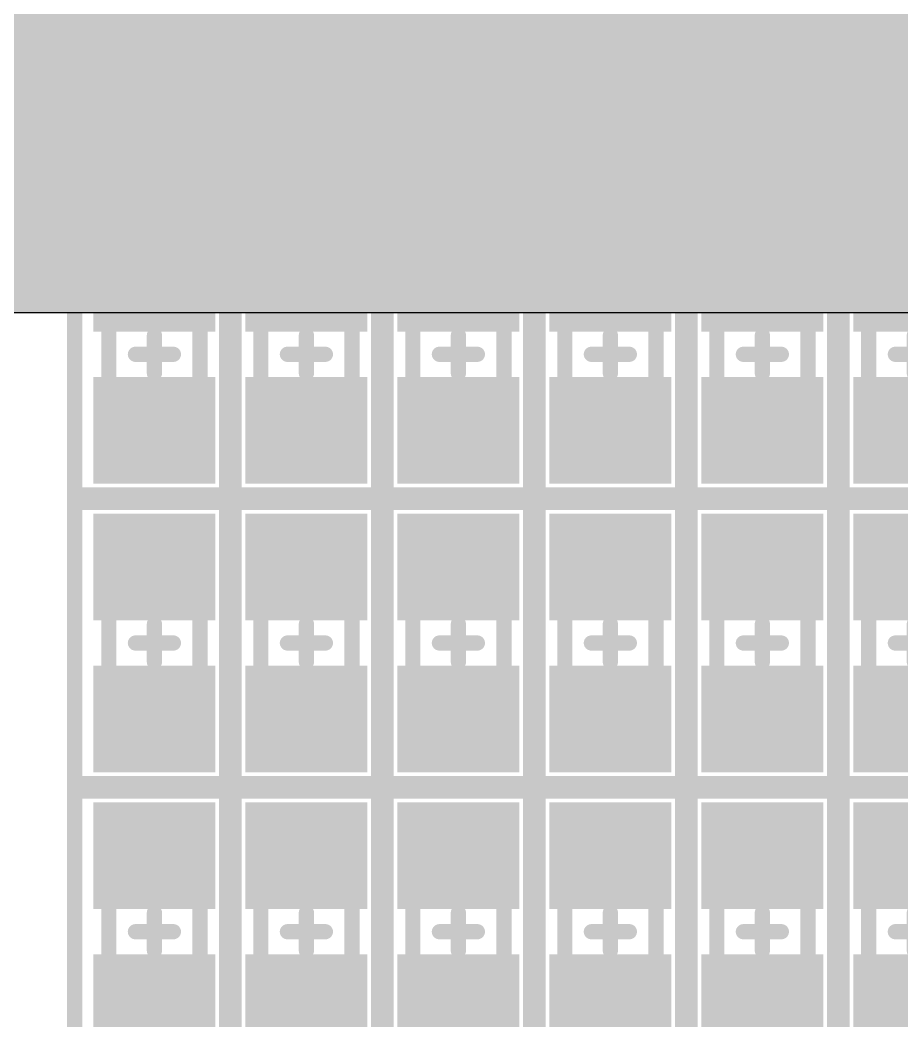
# Model space of a CAD drawing. Header units: millimetres. Extents: x 169 to 355, y 129 to 253.
# Drawn here: x 226.77 to 232.57, y 158.71 to 165.3 of the extents above; entities that cross this region are included whole.
import ezdxf

# ---------------------------------------------------------------- set-up
doc = ezdxf.new("R2010")
doc.units = ezdxf.units.MM
for name, color, linetype in [('BottomLayer', 5, 'Continuous'), ('BottomOverlay', 54, 'Continuous'), ('BottomPaste', 16, 'Continuous'), ('BottomSolder', 6, 'Continuous'), ('InternalPlane1', 76, 'Continuous'), ('Mechanical1', 6, 'Continuous'), ('Mechanical15', 56, 'Continuous')]:
    doc.layers.add(name, color=color, linetype=linetype)

# ---------------------------------------------------------------- blocks, each defined once
blk = doc.blocks.new('R0402_NOSILK_B_55')
at = {"layer": 'BottomLayer'}
for points in [[(-0.25, -0.3), (-0.25, 0.3), (-0.75, -0.3), (-0.75, 0.3)], [(0.75, -0.3), (0.75, 0.3), (0.25, -0.3), (0.25, 0.3)]]:
    blk.add_solid(points, dxfattribs=at)
at = {"layer": 'BottomPaste'}
for points in [[(-0.25, -0.3), (-0.25, 0.3), (-0.75, -0.3), (-0.75, 0.3)], [(0.75, -0.3), (0.75, 0.3), (0.25, -0.3), (0.25, 0.3)]]:
    blk.add_solid(points, dxfattribs=at)
at = {"layer": 'BottomSolder'}
for points in [[(-0.1484, -0.4016), (-0.1484, 0.4016), (-0.8516, -0.4016), (-0.8516, 0.4016)], [(0.8516, -0.4016), (0.8516, 0.4016), (0.1484, -0.4016), (0.1484, 0.4016)]]:
    blk.add_solid(points, dxfattribs=at)
at = {"layer": 'Mechanical1', "const_width": 0.1}
for points in [[(-0.52, 0.2999), (-0.52, -0.3001)], [(-0.52, 0.2999), (0.5201, 0.2999)], [(0.5201, 0.2999), (0.5201, -0.3001)], [(-0.52, -0.3001), (0.5201, -0.3001)]]:
    blk.add_lwpolyline(points, dxfattribs=at)
at = {"layer": 'Mechanical1', "const_width": 0.05}
for points in [[(-0.545, 0.2999, 1), (-0.495, 0.2999, 1)], [(-0.545, 0.2999, 1), (-0.495, 0.2999, 1)], [(0.4951, 0.2999, 1), (0.5451, 0.2999, 1)], [(0.4951, 0.2999, 1), (0.5451, 0.2999, 1)], [(-0.545, -0.3001, 1), (-0.495, -0.3001, 1)], [(-0.545, -0.3001, 1), (-0.495, -0.3001, 1)], [(0.4951, -0.3001, 1), (0.5451, -0.3001, 1)], [(0.4951, -0.3001, 1), (0.5451, -0.3001, 1)]]:
    blk.add_lwpolyline(points, format="xyb", close=True, dxfattribs=at)
at = {"layer": 'Mechanical15', "const_width": 0.1}
for points in [[(-0.975, 0.525), (-0.975, -0.525)], [(-0.975, 0.525), (0.975, 0.525)], [(0.975, 0.525), (0.975, -0.525)], [(0, 0.125), (0, -0.125)], [(-0.125, 0), (0.125, 0)], [(-0.975, -0.525), (0.975, -0.525)]]:
    blk.add_lwpolyline(points, dxfattribs=at)
at = {"layer": 'Mechanical15', "const_width": 0.05}
for points in [[(-1, 0.525, 1), (-0.95, 0.525, 1)], [(-1, 0.525, 1), (-0.95, 0.525, 1)], [(0.95, 0.525, 1), (1, 0.525, 1)], [(0.95, 0.525, 1), (1, 0.525, 1)], [(-0.025, 0.125, 1), (0.025, 0.125, 1)], [(-0.15, 0, 1), (-0.1, 0, 1)], [(0.1, 0, 1), (0.15, 0, 1)], [(-0.025, -0.125, 1), (0.025, -0.125, 1)], [(-1, -0.525, 1), (-0.95, -0.525, 1)], [(-1, -0.525, 1), (-0.95, -0.525, 1)], [(0.95, -0.525, 1), (1, -0.525, 1)], [(0.95, -0.525, 1), (1, -0.525, 1)]]:
    blk.add_lwpolyline(points, format="xyb", close=True, dxfattribs=at)
blk = doc.blocks.new('R0402_NOSILK_B_56')
at = {"layer": 'BottomLayer'}
for points in [[(-0.25, -0.3), (-0.25, 0.3), (-0.75, -0.3), (-0.75, 0.3)], [(0.75, -0.3), (0.75, 0.3), (0.25, -0.3), (0.25, 0.3)]]:
    blk.add_solid(points, dxfattribs=at)
at = {"layer": 'BottomPaste'}
for points in [[(-0.25, -0.3), (-0.25, 0.3), (-0.75, -0.3), (-0.75, 0.3)], [(0.75, -0.3), (0.75, 0.3), (0.25, -0.3), (0.25, 0.3)]]:
    blk.add_solid(points, dxfattribs=at)
at = {"layer": 'BottomSolder'}
for points in [[(-0.1484, -0.4016), (-0.1484, 0.4016), (-0.8516, -0.4016), (-0.8516, 0.4016)], [(0.8516, -0.4016), (0.8516, 0.4016), (0.1484, -0.4016), (0.1484, 0.4016)]]:
    blk.add_solid(points, dxfattribs=at)
at = {"layer": 'Mechanical1', "const_width": 0.1}
for points in [[(-0.52, 0.2999), (-0.52, -0.3001)], [(-0.52, 0.2999), (0.5201, 0.2999)], [(0.5201, 0.2999), (0.5201, -0.3001)], [(-0.52, -0.3001), (0.5201, -0.3001)]]:
    blk.add_lwpolyline(points, dxfattribs=at)
at = {"layer": 'Mechanical1', "const_width": 0.05}
for points in [[(-0.545, 0.2999, 1), (-0.495, 0.2999, 1)], [(-0.545, 0.2999, 1), (-0.495, 0.2999, 1)], [(0.4951, 0.2999, 1), (0.5451, 0.2999, 1)], [(0.4951, 0.2999, 1), (0.5451, 0.2999, 1)], [(-0.545, -0.3001, 1), (-0.495, -0.3001, 1)], [(-0.545, -0.3001, 1), (-0.495, -0.3001, 1)], [(0.4951, -0.3001, 1), (0.5451, -0.3001, 1)], [(0.4951, -0.3001, 1), (0.5451, -0.3001, 1)]]:
    blk.add_lwpolyline(points, format="xyb", close=True, dxfattribs=at)
at = {"layer": 'Mechanical15', "const_width": 0.1}
for points in [[(-0.975, 0.525), (-0.975, -0.525)], [(-0.975, 0.525), (0.975, 0.525)], [(0.975, 0.525), (0.975, -0.525)], [(0, 0.125), (0, -0.125)], [(-0.125, 0), (0.125, 0)], [(-0.975, -0.525), (0.975, -0.525)]]:
    blk.add_lwpolyline(points, dxfattribs=at)
at = {"layer": 'Mechanical15', "const_width": 0.05}
for points in [[(-1, 0.525, 1), (-0.95, 0.525, 1)], [(-1, 0.525, 1), (-0.95, 0.525, 1)], [(0.95, 0.525, 1), (1, 0.525, 1)], [(0.95, 0.525, 1), (1, 0.525, 1)], [(-0.025, 0.125, 1), (0.025, 0.125, 1)], [(-0.15, 0, 1), (-0.1, 0, 1)], [(0.1, 0, 1), (0.15, 0, 1)], [(-0.025, -0.125, 1), (0.025, -0.125, 1)], [(-1, -0.525, 1), (-0.95, -0.525, 1)], [(-1, -0.525, 1), (-0.95, -0.525, 1)], [(0.95, -0.525, 1), (1, -0.525, 1)], [(0.95, -0.525, 1), (1, -0.525, 1)]]:
    blk.add_lwpolyline(points, format="xyb", close=True, dxfattribs=at)
blk = doc.blocks.new('R0402_NOSILK_B_66')
at = {"layer": 'BottomLayer'}
for points in [[(-0.25, -0.3), (-0.25, 0.3), (-0.75, -0.3), (-0.75, 0.3)], [(0.75, -0.3), (0.75, 0.3), (0.25, -0.3), (0.25, 0.3)]]:
    blk.add_solid(points, dxfattribs=at)
at = {"layer": 'BottomPaste'}
for points in [[(-0.25, -0.3), (-0.25, 0.3), (-0.75, -0.3), (-0.75, 0.3)], [(0.75, -0.3), (0.75, 0.3), (0.25, -0.3), (0.25, 0.3)]]:
    blk.add_solid(points, dxfattribs=at)
at = {"layer": 'BottomSolder'}
for points in [[(-0.1484, -0.4016), (-0.1484, 0.4016), (-0.8516, -0.4016), (-0.8516, 0.4016)], [(0.8516, -0.4016), (0.8516, 0.4016), (0.1484, -0.4016), (0.1484, 0.4016)]]:
    blk.add_solid(points, dxfattribs=at)
at = {"layer": 'Mechanical1', "const_width": 0.1}
for points in [[(-0.52, 0.2999), (-0.52, -0.3001)], [(-0.52, 0.2999), (0.5201, 0.2999)], [(0.5201, 0.2999), (0.5201, -0.3001)], [(-0.52, -0.3001), (0.5201, -0.3001)]]:
    blk.add_lwpolyline(points, dxfattribs=at)
at = {"layer": 'Mechanical1', "const_width": 0.05}
for points in [[(-0.545, 0.2999, 1), (-0.495, 0.2999, 1)], [(-0.545, 0.2999, 1), (-0.495, 0.2999, 1)], [(0.4951, 0.2999, 1), (0.5451, 0.2999, 1)], [(0.4951, 0.2999, 1), (0.5451, 0.2999, 1)], [(-0.545, -0.3001, 1), (-0.495, -0.3001, 1)], [(-0.545, -0.3001, 1), (-0.495, -0.3001, 1)], [(0.4951, -0.3001, 1), (0.5451, -0.3001, 1)], [(0.4951, -0.3001, 1), (0.5451, -0.3001, 1)]]:
    blk.add_lwpolyline(points, format="xyb", close=True, dxfattribs=at)
at = {"layer": 'Mechanical15', "const_width": 0.1}
for points in [[(-0.975, 0.525), (-0.975, -0.525)], [(-0.975, 0.525), (0.975, 0.525)], [(0.975, 0.525), (0.975, -0.525)], [(0, 0.125), (0, -0.125)], [(-0.125, 0), (0.125, 0)], [(-0.975, -0.525), (0.975, -0.525)]]:
    blk.add_lwpolyline(points, dxfattribs=at)
at = {"layer": 'Mechanical15', "const_width": 0.05}
for points in [[(-1, 0.525, 1), (-0.95, 0.525, 1)], [(-1, 0.525, 1), (-0.95, 0.525, 1)], [(0.95, 0.525, 1), (1, 0.525, 1)], [(0.95, 0.525, 1), (1, 0.525, 1)], [(-0.025, 0.125, 1), (0.025, 0.125, 1)], [(-0.15, 0, 1), (-0.1, 0, 1)], [(0.1, 0, 1), (0.15, 0, 1)], [(-0.025, -0.125, 1), (0.025, -0.125, 1)], [(-1, -0.525, 1), (-0.95, -0.525, 1)], [(-1, -0.525, 1), (-0.95, -0.525, 1)], [(0.95, -0.525, 1), (1, -0.525, 1)], [(0.95, -0.525, 1), (1, -0.525, 1)]]:
    blk.add_lwpolyline(points, format="xyb", close=True, dxfattribs=at)
blk = doc.blocks.new('R0402_NOSILK_B_70')
at = {"layer": 'BottomLayer'}
for points in [[(-0.25, -0.3), (-0.25, 0.3), (-0.75, -0.3), (-0.75, 0.3)], [(0.75, -0.3), (0.75, 0.3), (0.25, -0.3), (0.25, 0.3)]]:
    blk.add_solid(points, dxfattribs=at)
at = {"layer": 'BottomPaste'}
for points in [[(-0.25, -0.3), (-0.25, 0.3), (-0.75, -0.3), (-0.75, 0.3)], [(0.75, -0.3), (0.75, 0.3), (0.25, -0.3), (0.25, 0.3)]]:
    blk.add_solid(points, dxfattribs=at)
at = {"layer": 'BottomSolder'}
for points in [[(-0.1484, -0.4016), (-0.1484, 0.4016), (-0.8516, -0.4016), (-0.8516, 0.4016)], [(0.8516, -0.4016), (0.8516, 0.4016), (0.1484, -0.4016), (0.1484, 0.4016)]]:
    blk.add_solid(points, dxfattribs=at)
at = {"layer": 'Mechanical1', "const_width": 0.1}
for points in [[(-0.52, 0.2999), (-0.52, -0.3001)], [(-0.52, 0.2999), (0.5201, 0.2999)], [(0.5201, 0.2999), (0.5201, -0.3001)], [(-0.52, -0.3001), (0.5201, -0.3001)]]:
    blk.add_lwpolyline(points, dxfattribs=at)
at = {"layer": 'Mechanical1', "const_width": 0.05}
for points in [[(-0.545, 0.2999, 1), (-0.495, 0.2999, 1)], [(-0.545, 0.2999, 1), (-0.495, 0.2999, 1)], [(0.4951, 0.2999, 1), (0.5451, 0.2999, 1)], [(0.4951, 0.2999, 1), (0.5451, 0.2999, 1)], [(-0.545, -0.3001, 1), (-0.495, -0.3001, 1)], [(-0.545, -0.3001, 1), (-0.495, -0.3001, 1)], [(0.4951, -0.3001, 1), (0.5451, -0.3001, 1)], [(0.4951, -0.3001, 1), (0.5451, -0.3001, 1)]]:
    blk.add_lwpolyline(points, format="xyb", close=True, dxfattribs=at)
at = {"layer": 'Mechanical15', "const_width": 0.1}
for points in [[(-0.975, 0.525), (-0.975, -0.525)], [(-0.975, 0.525), (0.975, 0.525)], [(0.975, 0.525), (0.975, -0.525)], [(0, 0.125), (0, -0.125)], [(-0.125, 0), (0.125, 0)], [(-0.975, -0.525), (0.975, -0.525)]]:
    blk.add_lwpolyline(points, dxfattribs=at)
at = {"layer": 'Mechanical15', "const_width": 0.05}
for points in [[(-1, 0.525, 1), (-0.95, 0.525, 1)], [(-1, 0.525, 1), (-0.95, 0.525, 1)], [(0.95, 0.525, 1), (1, 0.525, 1)], [(0.95, 0.525, 1), (1, 0.525, 1)], [(-0.025, 0.125, 1), (0.025, 0.125, 1)], [(-0.15, 0, 1), (-0.1, 0, 1)], [(0.1, 0, 1), (0.15, 0, 1)], [(-0.025, -0.125, 1), (0.025, -0.125, 1)], [(-1, -0.525, 1), (-0.95, -0.525, 1)], [(-1, -0.525, 1), (-0.95, -0.525, 1)], [(0.95, -0.525, 1), (1, -0.525, 1)], [(0.95, -0.525, 1), (1, -0.525, 1)]]:
    blk.add_lwpolyline(points, format="xyb", close=True, dxfattribs=at)
blk = doc.blocks.new('R0402_NOSILK_B_71')
at = {"layer": 'BottomLayer'}
for points in [[(-0.25, -0.3), (-0.25, 0.3), (-0.75, -0.3), (-0.75, 0.3)], [(0.75, -0.3), (0.75, 0.3), (0.25, -0.3), (0.25, 0.3)]]:
    blk.add_solid(points, dxfattribs=at)
at = {"layer": 'BottomPaste'}
for points in [[(-0.25, -0.3), (-0.25, 0.3), (-0.75, -0.3), (-0.75, 0.3)], [(0.75, -0.3), (0.75, 0.3), (0.25, -0.3), (0.25, 0.3)]]:
    blk.add_solid(points, dxfattribs=at)
at = {"layer": 'BottomSolder'}
for points in [[(-0.1484, -0.4016), (-0.1484, 0.4016), (-0.8516, -0.4016), (-0.8516, 0.4016)], [(0.8516, -0.4016), (0.8516, 0.4016), (0.1484, -0.4016), (0.1484, 0.4016)]]:
    blk.add_solid(points, dxfattribs=at)
at = {"layer": 'Mechanical1', "const_width": 0.1}
for points in [[(-0.52, 0.2999), (-0.52, -0.3001)], [(-0.52, 0.2999), (0.5201, 0.2999)], [(0.5201, 0.2999), (0.5201, -0.3001)], [(-0.52, -0.3001), (0.5201, -0.3001)]]:
    blk.add_lwpolyline(points, dxfattribs=at)
at = {"layer": 'Mechanical1', "const_width": 0.05}
for points in [[(-0.545, 0.2999, 1), (-0.495, 0.2999, 1)], [(-0.545, 0.2999, 1), (-0.495, 0.2999, 1)], [(0.4951, 0.2999, 1), (0.5451, 0.2999, 1)], [(0.4951, 0.2999, 1), (0.5451, 0.2999, 1)], [(-0.545, -0.3001, 1), (-0.495, -0.3001, 1)], [(-0.545, -0.3001, 1), (-0.495, -0.3001, 1)], [(0.4951, -0.3001, 1), (0.5451, -0.3001, 1)], [(0.4951, -0.3001, 1), (0.5451, -0.3001, 1)]]:
    blk.add_lwpolyline(points, format="xyb", close=True, dxfattribs=at)
at = {"layer": 'Mechanical15', "const_width": 0.1}
for points in [[(-0.975, 0.525), (-0.975, -0.525)], [(-0.975, 0.525), (0.975, 0.525)], [(0.975, 0.525), (0.975, -0.525)], [(0, 0.125), (0, -0.125)], [(-0.125, 0), (0.125, 0)], [(-0.975, -0.525), (0.975, -0.525)]]:
    blk.add_lwpolyline(points, dxfattribs=at)
at = {"layer": 'Mechanical15', "const_width": 0.05}
for points in [[(-1, 0.525, 1), (-0.95, 0.525, 1)], [(-1, 0.525, 1), (-0.95, 0.525, 1)], [(0.95, 0.525, 1), (1, 0.525, 1)], [(0.95, 0.525, 1), (1, 0.525, 1)], [(-0.025, 0.125, 1), (0.025, 0.125, 1)], [(-0.15, 0, 1), (-0.1, 0, 1)], [(0.1, 0, 1), (0.15, 0, 1)], [(-0.025, -0.125, 1), (0.025, -0.125, 1)], [(-1, -0.525, 1), (-0.95, -0.525, 1)], [(-1, -0.525, 1), (-0.95, -0.525, 1)], [(0.95, -0.525, 1), (1, -0.525, 1)], [(0.95, -0.525, 1), (1, -0.525, 1)]]:
    blk.add_lwpolyline(points, format="xyb", close=True, dxfattribs=at)
blk = doc.blocks.new('R0402_NOSILK_B_80')
at = {"layer": 'BottomLayer'}
for points in [[(-0.25, -0.3), (-0.25, 0.3), (-0.75, -0.3), (-0.75, 0.3)], [(0.75, -0.3), (0.75, 0.3), (0.25, -0.3), (0.25, 0.3)]]:
    blk.add_solid(points, dxfattribs=at)
at = {"layer": 'BottomPaste'}
for points in [[(-0.25, -0.3), (-0.25, 0.3), (-0.75, -0.3), (-0.75, 0.3)], [(0.75, -0.3), (0.75, 0.3), (0.25, -0.3), (0.25, 0.3)]]:
    blk.add_solid(points, dxfattribs=at)
at = {"layer": 'BottomSolder'}
for points in [[(-0.1484, -0.4016), (-0.1484, 0.4016), (-0.8516, -0.4016), (-0.8516, 0.4016)], [(0.8516, -0.4016), (0.8516, 0.4016), (0.1484, -0.4016), (0.1484, 0.4016)]]:
    blk.add_solid(points, dxfattribs=at)
at = {"layer": 'Mechanical1', "const_width": 0.1}
for points in [[(-0.52, 0.2999), (-0.52, -0.3001)], [(-0.52, 0.2999), (0.5201, 0.2999)], [(0.5201, 0.2999), (0.5201, -0.3001)], [(-0.52, -0.3001), (0.5201, -0.3001)]]:
    blk.add_lwpolyline(points, dxfattribs=at)
at = {"layer": 'Mechanical1', "const_width": 0.05}
for points in [[(-0.545, 0.2999, 1), (-0.495, 0.2999, 1)], [(-0.545, 0.2999, 1), (-0.495, 0.2999, 1)], [(0.4951, 0.2999, 1), (0.5451, 0.2999, 1)], [(0.4951, 0.2999, 1), (0.5451, 0.2999, 1)], [(-0.545, -0.3001, 1), (-0.495, -0.3001, 1)], [(-0.545, -0.3001, 1), (-0.495, -0.3001, 1)], [(0.4951, -0.3001, 1), (0.5451, -0.3001, 1)], [(0.4951, -0.3001, 1), (0.5451, -0.3001, 1)]]:
    blk.add_lwpolyline(points, format="xyb", close=True, dxfattribs=at)
at = {"layer": 'Mechanical15', "const_width": 0.1}
for points in [[(-0.975, 0.525), (-0.975, -0.525)], [(-0.975, 0.525), (0.975, 0.525)], [(0.975, 0.525), (0.975, -0.525)], [(0, 0.125), (0, -0.125)], [(-0.125, 0), (0.125, 0)], [(-0.975, -0.525), (0.975, -0.525)]]:
    blk.add_lwpolyline(points, dxfattribs=at)
at = {"layer": 'Mechanical15', "const_width": 0.05}
for points in [[(-1, 0.525, 1), (-0.95, 0.525, 1)], [(-1, 0.525, 1), (-0.95, 0.525, 1)], [(0.95, 0.525, 1), (1, 0.525, 1)], [(0.95, 0.525, 1), (1, 0.525, 1)], [(-0.025, 0.125, 1), (0.025, 0.125, 1)], [(-0.15, 0, 1), (-0.1, 0, 1)], [(0.1, 0, 1), (0.15, 0, 1)], [(-0.025, -0.125, 1), (0.025, -0.125, 1)], [(-1, -0.525, 1), (-0.95, -0.525, 1)], [(-1, -0.525, 1), (-0.95, -0.525, 1)], [(0.95, -0.525, 1), (1, -0.525, 1)], [(0.95, -0.525, 1), (1, -0.525, 1)]]:
    blk.add_lwpolyline(points, format="xyb", close=True, dxfattribs=at)
blk = doc.blocks.new('R0402_NOSILK_B_81')
at = {"layer": 'BottomLayer'}
for points in [[(-0.25, -0.3), (-0.25, 0.3), (-0.75, -0.3), (-0.75, 0.3)], [(0.75, -0.3), (0.75, 0.3), (0.25, -0.3), (0.25, 0.3)]]:
    blk.add_solid(points, dxfattribs=at)
at = {"layer": 'BottomPaste'}
for points in [[(-0.25, -0.3), (-0.25, 0.3), (-0.75, -0.3), (-0.75, 0.3)], [(0.75, -0.3), (0.75, 0.3), (0.25, -0.3), (0.25, 0.3)]]:
    blk.add_solid(points, dxfattribs=at)
at = {"layer": 'BottomSolder'}
for points in [[(-0.1484, -0.4016), (-0.1484, 0.4016), (-0.8516, -0.4016), (-0.8516, 0.4016)], [(0.8516, -0.4016), (0.8516, 0.4016), (0.1484, -0.4016), (0.1484, 0.4016)]]:
    blk.add_solid(points, dxfattribs=at)
at = {"layer": 'Mechanical1', "const_width": 0.1}
for points in [[(-0.52, 0.2999), (-0.52, -0.3001)], [(-0.52, 0.2999), (0.5201, 0.2999)], [(0.5201, 0.2999), (0.5201, -0.3001)], [(-0.52, -0.3001), (0.5201, -0.3001)]]:
    blk.add_lwpolyline(points, dxfattribs=at)
at = {"layer": 'Mechanical1', "const_width": 0.05}
for points in [[(-0.545, 0.2999, 1), (-0.495, 0.2999, 1)], [(-0.545, 0.2999, 1), (-0.495, 0.2999, 1)], [(0.4951, 0.2999, 1), (0.5451, 0.2999, 1)], [(0.4951, 0.2999, 1), (0.5451, 0.2999, 1)], [(-0.545, -0.3001, 1), (-0.495, -0.3001, 1)], [(-0.545, -0.3001, 1), (-0.495, -0.3001, 1)], [(0.4951, -0.3001, 1), (0.5451, -0.3001, 1)], [(0.4951, -0.3001, 1), (0.5451, -0.3001, 1)]]:
    blk.add_lwpolyline(points, format="xyb", close=True, dxfattribs=at)
at = {"layer": 'Mechanical15', "const_width": 0.1}
for points in [[(-0.975, 0.525), (-0.975, -0.525)], [(-0.975, 0.525), (0.975, 0.525)], [(0.975, 0.525), (0.975, -0.525)], [(0, 0.125), (0, -0.125)], [(-0.125, 0), (0.125, 0)], [(-0.975, -0.525), (0.975, -0.525)]]:
    blk.add_lwpolyline(points, dxfattribs=at)
at = {"layer": 'Mechanical15', "const_width": 0.05}
for points in [[(-1, 0.525, 1), (-0.95, 0.525, 1)], [(-1, 0.525, 1), (-0.95, 0.525, 1)], [(0.95, 0.525, 1), (1, 0.525, 1)], [(0.95, 0.525, 1), (1, 0.525, 1)], [(-0.025, 0.125, 1), (0.025, 0.125, 1)], [(-0.15, 0, 1), (-0.1, 0, 1)], [(0.1, 0, 1), (0.15, 0, 1)], [(-0.025, -0.125, 1), (0.025, -0.125, 1)], [(-1, -0.525, 1), (-0.95, -0.525, 1)], [(-1, -0.525, 1), (-0.95, -0.525, 1)], [(0.95, -0.525, 1), (1, -0.525, 1)], [(0.95, -0.525, 1), (1, -0.525, 1)]]:
    blk.add_lwpolyline(points, format="xyb", close=True, dxfattribs=at)
blk = doc.blocks.new('R0402_NOSILK_B_84')
at = {"layer": 'BottomLayer'}
for points in [[(-0.25, -0.3), (-0.25, 0.3), (-0.75, -0.3), (-0.75, 0.3)], [(0.75, -0.3), (0.75, 0.3), (0.25, -0.3), (0.25, 0.3)]]:
    blk.add_solid(points, dxfattribs=at)
at = {"layer": 'BottomPaste'}
for points in [[(-0.25, -0.3), (-0.25, 0.3), (-0.75, -0.3), (-0.75, 0.3)], [(0.75, -0.3), (0.75, 0.3), (0.25, -0.3), (0.25, 0.3)]]:
    blk.add_solid(points, dxfattribs=at)
at = {"layer": 'BottomSolder'}
for points in [[(-0.1484, -0.4016), (-0.1484, 0.4016), (-0.8516, -0.4016), (-0.8516, 0.4016)], [(0.8516, -0.4016), (0.8516, 0.4016), (0.1484, -0.4016), (0.1484, 0.4016)]]:
    blk.add_solid(points, dxfattribs=at)
at = {"layer": 'Mechanical1', "const_width": 0.1}
for points in [[(-0.52, 0.2999), (-0.52, -0.3001)], [(-0.52, 0.2999), (0.5201, 0.2999)], [(0.5201, 0.2999), (0.5201, -0.3001)], [(-0.52, -0.3001), (0.5201, -0.3001)]]:
    blk.add_lwpolyline(points, dxfattribs=at)
at = {"layer": 'Mechanical1', "const_width": 0.05}
for points in [[(-0.545, 0.2999, 1), (-0.495, 0.2999, 1)], [(-0.545, 0.2999, 1), (-0.495, 0.2999, 1)], [(0.4951, 0.2999, 1), (0.5451, 0.2999, 1)], [(0.4951, 0.2999, 1), (0.5451, 0.2999, 1)], [(-0.545, -0.3001, 1), (-0.495, -0.3001, 1)], [(-0.545, -0.3001, 1), (-0.495, -0.3001, 1)], [(0.4951, -0.3001, 1), (0.5451, -0.3001, 1)], [(0.4951, -0.3001, 1), (0.5451, -0.3001, 1)]]:
    blk.add_lwpolyline(points, format="xyb", close=True, dxfattribs=at)
at = {"layer": 'Mechanical15', "const_width": 0.1}
for points in [[(-0.975, 0.525), (-0.975, -0.525)], [(-0.975, 0.525), (0.975, 0.525)], [(0.975, 0.525), (0.975, -0.525)], [(0, 0.125), (0, -0.125)], [(-0.125, 0), (0.125, 0)], [(-0.975, -0.525), (0.975, -0.525)]]:
    blk.add_lwpolyline(points, dxfattribs=at)
at = {"layer": 'Mechanical15', "const_width": 0.05}
for points in [[(-1, 0.525, 1), (-0.95, 0.525, 1)], [(-1, 0.525, 1), (-0.95, 0.525, 1)], [(0.95, 0.525, 1), (1, 0.525, 1)], [(0.95, 0.525, 1), (1, 0.525, 1)], [(-0.025, 0.125, 1), (0.025, 0.125, 1)], [(-0.15, 0, 1), (-0.1, 0, 1)], [(0.1, 0, 1), (0.15, 0, 1)], [(-0.025, -0.125, 1), (0.025, -0.125, 1)], [(-1, -0.525, 1), (-0.95, -0.525, 1)], [(-1, -0.525, 1), (-0.95, -0.525, 1)], [(0.95, -0.525, 1), (1, -0.525, 1)], [(0.95, -0.525, 1), (1, -0.525, 1)]]:
    blk.add_lwpolyline(points, format="xyb", close=True, dxfattribs=at)
blk = doc.blocks.new('R0402_NOSILK_B_85')
at = {"layer": 'BottomLayer'}
for points in [[(-0.25, -0.3), (-0.25, 0.3), (-0.75, -0.3), (-0.75, 0.3)], [(0.75, -0.3), (0.75, 0.3), (0.25, -0.3), (0.25, 0.3)]]:
    blk.add_solid(points, dxfattribs=at)
at = {"layer": 'BottomPaste'}
for points in [[(-0.25, -0.3), (-0.25, 0.3), (-0.75, -0.3), (-0.75, 0.3)], [(0.75, -0.3), (0.75, 0.3), (0.25, -0.3), (0.25, 0.3)]]:
    blk.add_solid(points, dxfattribs=at)
at = {"layer": 'BottomSolder'}
for points in [[(-0.1484, -0.4016), (-0.1484, 0.4016), (-0.8516, -0.4016), (-0.8516, 0.4016)], [(0.8516, -0.4016), (0.8516, 0.4016), (0.1484, -0.4016), (0.1484, 0.4016)]]:
    blk.add_solid(points, dxfattribs=at)
at = {"layer": 'Mechanical1', "const_width": 0.1}
for points in [[(-0.52, 0.2999), (-0.52, -0.3001)], [(-0.52, 0.2999), (0.5201, 0.2999)], [(0.5201, 0.2999), (0.5201, -0.3001)], [(-0.52, -0.3001), (0.5201, -0.3001)]]:
    blk.add_lwpolyline(points, dxfattribs=at)
at = {"layer": 'Mechanical1', "const_width": 0.05}
for points in [[(-0.545, 0.2999, 1), (-0.495, 0.2999, 1)], [(-0.545, 0.2999, 1), (-0.495, 0.2999, 1)], [(0.4951, 0.2999, 1), (0.5451, 0.2999, 1)], [(0.4951, 0.2999, 1), (0.5451, 0.2999, 1)], [(-0.545, -0.3001, 1), (-0.495, -0.3001, 1)], [(-0.545, -0.3001, 1), (-0.495, -0.3001, 1)], [(0.4951, -0.3001, 1), (0.5451, -0.3001, 1)], [(0.4951, -0.3001, 1), (0.5451, -0.3001, 1)]]:
    blk.add_lwpolyline(points, format="xyb", close=True, dxfattribs=at)
at = {"layer": 'Mechanical15', "const_width": 0.1}
for points in [[(-0.975, 0.525), (-0.975, -0.525)], [(-0.975, 0.525), (0.975, 0.525)], [(0.975, 0.525), (0.975, -0.525)], [(0, 0.125), (0, -0.125)], [(-0.125, 0), (0.125, 0)], [(-0.975, -0.525), (0.975, -0.525)]]:
    blk.add_lwpolyline(points, dxfattribs=at)
at = {"layer": 'Mechanical15', "const_width": 0.05}
for points in [[(-1, 0.525, 1), (-0.95, 0.525, 1)], [(-1, 0.525, 1), (-0.95, 0.525, 1)], [(0.95, 0.525, 1), (1, 0.525, 1)], [(0.95, 0.525, 1), (1, 0.525, 1)], [(-0.025, 0.125, 1), (0.025, 0.125, 1)], [(-0.15, 0, 1), (-0.1, 0, 1)], [(0.1, 0, 1), (0.15, 0, 1)], [(-0.025, -0.125, 1), (0.025, -0.125, 1)], [(-1, -0.525, 1), (-0.95, -0.525, 1)], [(-1, -0.525, 1), (-0.95, -0.525, 1)], [(0.95, -0.525, 1), (1, -0.525, 1)], [(0.95, -0.525, 1), (1, -0.525, 1)]]:
    blk.add_lwpolyline(points, format="xyb", close=True, dxfattribs=at)
blk = doc.blocks.new('R0402_NOSILK_B_94')
at = {"layer": 'BottomLayer'}
for points in [[(-0.25, -0.3), (-0.25, 0.3), (-0.75, -0.3), (-0.75, 0.3)], [(0.75, -0.3), (0.75, 0.3), (0.25, -0.3), (0.25, 0.3)]]:
    blk.add_solid(points, dxfattribs=at)
at = {"layer": 'BottomPaste'}
for points in [[(-0.25, -0.3), (-0.25, 0.3), (-0.75, -0.3), (-0.75, 0.3)], [(0.75, -0.3), (0.75, 0.3), (0.25, -0.3), (0.25, 0.3)]]:
    blk.add_solid(points, dxfattribs=at)
at = {"layer": 'BottomSolder'}
for points in [[(-0.1484, -0.4016), (-0.1484, 0.4016), (-0.8516, -0.4016), (-0.8516, 0.4016)], [(0.8516, -0.4016), (0.8516, 0.4016), (0.1484, -0.4016), (0.1484, 0.4016)]]:
    blk.add_solid(points, dxfattribs=at)
at = {"layer": 'Mechanical1', "const_width": 0.1}
for points in [[(-0.52, 0.2999), (-0.52, -0.3001)], [(-0.52, 0.2999), (0.5201, 0.2999)], [(0.5201, 0.2999), (0.5201, -0.3001)], [(-0.52, -0.3001), (0.5201, -0.3001)]]:
    blk.add_lwpolyline(points, dxfattribs=at)
at = {"layer": 'Mechanical1', "const_width": 0.05}
for points in [[(-0.545, 0.2999, 1), (-0.495, 0.2999, 1)], [(-0.545, 0.2999, 1), (-0.495, 0.2999, 1)], [(0.4951, 0.2999, 1), (0.5451, 0.2999, 1)], [(0.4951, 0.2999, 1), (0.5451, 0.2999, 1)], [(-0.545, -0.3001, 1), (-0.495, -0.3001, 1)], [(-0.545, -0.3001, 1), (-0.495, -0.3001, 1)], [(0.4951, -0.3001, 1), (0.5451, -0.3001, 1)], [(0.4951, -0.3001, 1), (0.5451, -0.3001, 1)]]:
    blk.add_lwpolyline(points, format="xyb", close=True, dxfattribs=at)
at = {"layer": 'Mechanical15', "const_width": 0.1}
for points in [[(-0.975, 0.525), (-0.975, -0.525)], [(-0.975, 0.525), (0.975, 0.525)], [(0.975, 0.525), (0.975, -0.525)], [(0, 0.125), (0, -0.125)], [(-0.125, 0), (0.125, 0)], [(-0.975, -0.525), (0.975, -0.525)]]:
    blk.add_lwpolyline(points, dxfattribs=at)
at = {"layer": 'Mechanical15', "const_width": 0.05}
for points in [[(-1, 0.525, 1), (-0.95, 0.525, 1)], [(-1, 0.525, 1), (-0.95, 0.525, 1)], [(0.95, 0.525, 1), (1, 0.525, 1)], [(0.95, 0.525, 1), (1, 0.525, 1)], [(-0.025, 0.125, 1), (0.025, 0.125, 1)], [(-0.15, 0, 1), (-0.1, 0, 1)], [(0.1, 0, 1), (0.15, 0, 1)], [(-0.025, -0.125, 1), (0.025, -0.125, 1)], [(-1, -0.525, 1), (-0.95, -0.525, 1)], [(-1, -0.525, 1), (-0.95, -0.525, 1)], [(0.95, -0.525, 1), (1, -0.525, 1)], [(0.95, -0.525, 1), (1, -0.525, 1)]]:
    blk.add_lwpolyline(points, format="xyb", close=True, dxfattribs=at)
blk = doc.blocks.new('R0402_NOSILK_B_95')
at = {"layer": 'BottomLayer'}
for points in [[(-0.25, -0.3), (-0.25, 0.3), (-0.75, -0.3), (-0.75, 0.3)], [(0.75, -0.3), (0.75, 0.3), (0.25, -0.3), (0.25, 0.3)]]:
    blk.add_solid(points, dxfattribs=at)
at = {"layer": 'BottomPaste'}
for points in [[(-0.25, -0.3), (-0.25, 0.3), (-0.75, -0.3), (-0.75, 0.3)], [(0.75, -0.3), (0.75, 0.3), (0.25, -0.3), (0.25, 0.3)]]:
    blk.add_solid(points, dxfattribs=at)
at = {"layer": 'BottomSolder'}
for points in [[(-0.1484, -0.4016), (-0.1484, 0.4016), (-0.8516, -0.4016), (-0.8516, 0.4016)], [(0.8516, -0.4016), (0.8516, 0.4016), (0.1484, -0.4016), (0.1484, 0.4016)]]:
    blk.add_solid(points, dxfattribs=at)
at = {"layer": 'Mechanical1', "const_width": 0.1}
for points in [[(-0.52, 0.2999), (-0.52, -0.3001)], [(-0.52, 0.2999), (0.5201, 0.2999)], [(0.5201, 0.2999), (0.5201, -0.3001)], [(-0.52, -0.3001), (0.5201, -0.3001)]]:
    blk.add_lwpolyline(points, dxfattribs=at)
at = {"layer": 'Mechanical1', "const_width": 0.05}
for points in [[(-0.545, 0.2999, 1), (-0.495, 0.2999, 1)], [(-0.545, 0.2999, 1), (-0.495, 0.2999, 1)], [(0.4951, 0.2999, 1), (0.5451, 0.2999, 1)], [(0.4951, 0.2999, 1), (0.5451, 0.2999, 1)], [(-0.545, -0.3001, 1), (-0.495, -0.3001, 1)], [(-0.545, -0.3001, 1), (-0.495, -0.3001, 1)], [(0.4951, -0.3001, 1), (0.5451, -0.3001, 1)], [(0.4951, -0.3001, 1), (0.5451, -0.3001, 1)]]:
    blk.add_lwpolyline(points, format="xyb", close=True, dxfattribs=at)
at = {"layer": 'Mechanical15', "const_width": 0.1}
for points in [[(-0.975, 0.525), (-0.975, -0.525)], [(-0.975, 0.525), (0.975, 0.525)], [(0.975, 0.525), (0.975, -0.525)], [(0, 0.125), (0, -0.125)], [(-0.125, 0), (0.125, 0)], [(-0.975, -0.525), (0.975, -0.525)]]:
    blk.add_lwpolyline(points, dxfattribs=at)
at = {"layer": 'Mechanical15', "const_width": 0.05}
for points in [[(-1, 0.525, 1), (-0.95, 0.525, 1)], [(-1, 0.525, 1), (-0.95, 0.525, 1)], [(0.95, 0.525, 1), (1, 0.525, 1)], [(0.95, 0.525, 1), (1, 0.525, 1)], [(-0.025, 0.125, 1), (0.025, 0.125, 1)], [(-0.15, 0, 1), (-0.1, 0, 1)], [(0.1, 0, 1), (0.15, 0, 1)], [(-0.025, -0.125, 1), (0.025, -0.125, 1)], [(-1, -0.525, 1), (-0.95, -0.525, 1)], [(-1, -0.525, 1), (-0.95, -0.525, 1)], [(0.95, -0.525, 1), (1, -0.525, 1)], [(0.95, -0.525, 1), (1, -0.525, 1)]]:
    blk.add_lwpolyline(points, format="xyb", close=True, dxfattribs=at)
blk = doc.blocks.new('R0402_NOSILK_B_97')
at = {"layer": 'BottomLayer'}
for points in [[(-0.25, -0.3), (-0.25, 0.3), (-0.75, -0.3), (-0.75, 0.3)], [(0.75, -0.3), (0.75, 0.3), (0.25, -0.3), (0.25, 0.3)]]:
    blk.add_solid(points, dxfattribs=at)
at = {"layer": 'BottomPaste'}
for points in [[(-0.25, -0.3), (-0.25, 0.3), (-0.75, -0.3), (-0.75, 0.3)], [(0.75, -0.3), (0.75, 0.3), (0.25, -0.3), (0.25, 0.3)]]:
    blk.add_solid(points, dxfattribs=at)
at = {"layer": 'BottomSolder'}
for points in [[(-0.1484, -0.4016), (-0.1484, 0.4016), (-0.8516, -0.4016), (-0.8516, 0.4016)], [(0.8516, -0.4016), (0.8516, 0.4016), (0.1484, -0.4016), (0.1484, 0.4016)]]:
    blk.add_solid(points, dxfattribs=at)
at = {"layer": 'Mechanical1', "const_width": 0.1}
for points in [[(-0.52, 0.2999), (-0.52, -0.3001)], [(-0.52, 0.2999), (0.5201, 0.2999)], [(0.5201, 0.2999), (0.5201, -0.3001)], [(-0.52, -0.3001), (0.5201, -0.3001)]]:
    blk.add_lwpolyline(points, dxfattribs=at)
at = {"layer": 'Mechanical1', "const_width": 0.05}
for points in [[(-0.545, 0.2999, 1), (-0.495, 0.2999, 1)], [(-0.545, 0.2999, 1), (-0.495, 0.2999, 1)], [(0.4951, 0.2999, 1), (0.5451, 0.2999, 1)], [(0.4951, 0.2999, 1), (0.5451, 0.2999, 1)], [(-0.545, -0.3001, 1), (-0.495, -0.3001, 1)], [(-0.545, -0.3001, 1), (-0.495, -0.3001, 1)], [(0.4951, -0.3001, 1), (0.5451, -0.3001, 1)], [(0.4951, -0.3001, 1), (0.5451, -0.3001, 1)]]:
    blk.add_lwpolyline(points, format="xyb", close=True, dxfattribs=at)
at = {"layer": 'Mechanical15', "const_width": 0.1}
for points in [[(-0.975, 0.525), (-0.975, -0.525)], [(-0.975, 0.525), (0.975, 0.525)], [(0.975, 0.525), (0.975, -0.525)], [(0, 0.125), (0, -0.125)], [(-0.125, 0), (0.125, 0)], [(-0.975, -0.525), (0.975, -0.525)]]:
    blk.add_lwpolyline(points, dxfattribs=at)
at = {"layer": 'Mechanical15', "const_width": 0.05}
for points in [[(-1, 0.525, 1), (-0.95, 0.525, 1)], [(-1, 0.525, 1), (-0.95, 0.525, 1)], [(0.95, 0.525, 1), (1, 0.525, 1)], [(0.95, 0.525, 1), (1, 0.525, 1)], [(-0.025, 0.125, 1), (0.025, 0.125, 1)], [(-0.15, 0, 1), (-0.1, 0, 1)], [(0.1, 0, 1), (0.15, 0, 1)], [(-0.025, -0.125, 1), (0.025, -0.125, 1)], [(-1, -0.525, 1), (-0.95, -0.525, 1)], [(-1, -0.525, 1), (-0.95, -0.525, 1)], [(0.95, -0.525, 1), (1, -0.525, 1)], [(0.95, -0.525, 1), (1, -0.525, 1)]]:
    blk.add_lwpolyline(points, format="xyb", close=True, dxfattribs=at)
blk = doc.blocks.new('R0402_NOSILK_B_98')
at = {"layer": 'BottomLayer'}
for points in [[(-0.25, -0.3), (-0.25, 0.3), (-0.75, -0.3), (-0.75, 0.3)], [(0.75, -0.3), (0.75, 0.3), (0.25, -0.3), (0.25, 0.3)]]:
    blk.add_solid(points, dxfattribs=at)
at = {"layer": 'BottomPaste'}
for points in [[(-0.25, -0.3), (-0.25, 0.3), (-0.75, -0.3), (-0.75, 0.3)], [(0.75, -0.3), (0.75, 0.3), (0.25, -0.3), (0.25, 0.3)]]:
    blk.add_solid(points, dxfattribs=at)
at = {"layer": 'BottomSolder'}
for points in [[(-0.1484, -0.4016), (-0.1484, 0.4016), (-0.8516, -0.4016), (-0.8516, 0.4016)], [(0.8516, -0.4016), (0.8516, 0.4016), (0.1484, -0.4016), (0.1484, 0.4016)]]:
    blk.add_solid(points, dxfattribs=at)
at = {"layer": 'Mechanical1', "const_width": 0.1}
for points in [[(-0.52, 0.2999), (-0.52, -0.3001)], [(-0.52, 0.2999), (0.5201, 0.2999)], [(0.5201, 0.2999), (0.5201, -0.3001)], [(-0.52, -0.3001), (0.5201, -0.3001)]]:
    blk.add_lwpolyline(points, dxfattribs=at)
at = {"layer": 'Mechanical1', "const_width": 0.05}
for points in [[(-0.545, 0.2999, 1), (-0.495, 0.2999, 1)], [(-0.545, 0.2999, 1), (-0.495, 0.2999, 1)], [(0.4951, 0.2999, 1), (0.5451, 0.2999, 1)], [(0.4951, 0.2999, 1), (0.5451, 0.2999, 1)], [(-0.545, -0.3001, 1), (-0.495, -0.3001, 1)], [(-0.545, -0.3001, 1), (-0.495, -0.3001, 1)], [(0.4951, -0.3001, 1), (0.5451, -0.3001, 1)], [(0.4951, -0.3001, 1), (0.5451, -0.3001, 1)]]:
    blk.add_lwpolyline(points, format="xyb", close=True, dxfattribs=at)
at = {"layer": 'Mechanical15', "const_width": 0.1}
for points in [[(-0.975, 0.525), (-0.975, -0.525)], [(-0.975, 0.525), (0.975, 0.525)], [(0.975, 0.525), (0.975, -0.525)], [(0, 0.125), (0, -0.125)], [(-0.125, 0), (0.125, 0)], [(-0.975, -0.525), (0.975, -0.525)]]:
    blk.add_lwpolyline(points, dxfattribs=at)
at = {"layer": 'Mechanical15', "const_width": 0.05}
for points in [[(-1, 0.525, 1), (-0.95, 0.525, 1)], [(-1, 0.525, 1), (-0.95, 0.525, 1)], [(0.95, 0.525, 1), (1, 0.525, 1)], [(0.95, 0.525, 1), (1, 0.525, 1)], [(-0.025, 0.125, 1), (0.025, 0.125, 1)], [(-0.15, 0, 1), (-0.1, 0, 1)], [(0.1, 0, 1), (0.15, 0, 1)], [(-0.025, -0.125, 1), (0.025, -0.125, 1)], [(-1, -0.525, 1), (-0.95, -0.525, 1)], [(-1, -0.525, 1), (-0.95, -0.525, 1)], [(0.95, -0.525, 1), (1, -0.525, 1)], [(0.95, -0.525, 1), (1, -0.525, 1)]]:
    blk.add_lwpolyline(points, format="xyb", close=True, dxfattribs=at)
blk = doc.blocks.new('R0402_NOSILK_B_108')
at = {"layer": 'BottomLayer'}
for points in [[(-0.25, -0.3), (-0.25, 0.3), (-0.75, -0.3), (-0.75, 0.3)], [(0.75, -0.3), (0.75, 0.3), (0.25, -0.3), (0.25, 0.3)]]:
    blk.add_solid(points, dxfattribs=at)
at = {"layer": 'BottomPaste'}
for points in [[(-0.25, -0.3), (-0.25, 0.3), (-0.75, -0.3), (-0.75, 0.3)], [(0.75, -0.3), (0.75, 0.3), (0.25, -0.3), (0.25, 0.3)]]:
    blk.add_solid(points, dxfattribs=at)
at = {"layer": 'BottomSolder'}
for points in [[(-0.1484, -0.4016), (-0.1484, 0.4016), (-0.8516, -0.4016), (-0.8516, 0.4016)], [(0.8516, -0.4016), (0.8516, 0.4016), (0.1484, -0.4016), (0.1484, 0.4016)]]:
    blk.add_solid(points, dxfattribs=at)
at = {"layer": 'Mechanical1', "const_width": 0.1}
for points in [[(-0.52, 0.2999), (-0.52, -0.3001)], [(-0.52, 0.2999), (0.5201, 0.2999)], [(0.5201, 0.2999), (0.5201, -0.3001)], [(-0.52, -0.3001), (0.5201, -0.3001)]]:
    blk.add_lwpolyline(points, dxfattribs=at)
at = {"layer": 'Mechanical1', "const_width": 0.05}
for points in [[(-0.545, 0.2999, 1), (-0.495, 0.2999, 1)], [(-0.545, 0.2999, 1), (-0.495, 0.2999, 1)], [(0.4951, 0.2999, 1), (0.5451, 0.2999, 1)], [(0.4951, 0.2999, 1), (0.5451, 0.2999, 1)], [(-0.545, -0.3001, 1), (-0.495, -0.3001, 1)], [(-0.545, -0.3001, 1), (-0.495, -0.3001, 1)], [(0.4951, -0.3001, 1), (0.5451, -0.3001, 1)], [(0.4951, -0.3001, 1), (0.5451, -0.3001, 1)]]:
    blk.add_lwpolyline(points, format="xyb", close=True, dxfattribs=at)
at = {"layer": 'Mechanical15', "const_width": 0.1}
for points in [[(-0.975, 0.525), (-0.975, -0.525)], [(-0.975, 0.525), (0.975, 0.525)], [(0.975, 0.525), (0.975, -0.525)], [(0, 0.125), (0, -0.125)], [(-0.125, 0), (0.125, 0)], [(-0.975, -0.525), (0.975, -0.525)]]:
    blk.add_lwpolyline(points, dxfattribs=at)
at = {"layer": 'Mechanical15', "const_width": 0.05}
for points in [[(-1, 0.525, 1), (-0.95, 0.525, 1)], [(-1, 0.525, 1), (-0.95, 0.525, 1)], [(0.95, 0.525, 1), (1, 0.525, 1)], [(0.95, 0.525, 1), (1, 0.525, 1)], [(-0.025, 0.125, 1), (0.025, 0.125, 1)], [(-0.15, 0, 1), (-0.1, 0, 1)], [(0.1, 0, 1), (0.15, 0, 1)], [(-0.025, -0.125, 1), (0.025, -0.125, 1)], [(-1, -0.525, 1), (-0.95, -0.525, 1)], [(-1, -0.525, 1), (-0.95, -0.525, 1)], [(0.95, -0.525, 1), (1, -0.525, 1)], [(0.95, -0.525, 1), (1, -0.525, 1)]]:
    blk.add_lwpolyline(points, format="xyb", close=True, dxfattribs=at)
blk = doc.blocks.new('R0402_NOSILK_B_121')
at = {"layer": 'BottomLayer'}
for points in [[(-0.25, -0.3), (-0.25, 0.3), (-0.75, -0.3), (-0.75, 0.3)], [(0.75, -0.3), (0.75, 0.3), (0.25, -0.3), (0.25, 0.3)]]:
    blk.add_solid(points, dxfattribs=at)
at = {"layer": 'BottomPaste'}
for points in [[(-0.25, -0.3), (-0.25, 0.3), (-0.75, -0.3), (-0.75, 0.3)], [(0.75, -0.3), (0.75, 0.3), (0.25, -0.3), (0.25, 0.3)]]:
    blk.add_solid(points, dxfattribs=at)
at = {"layer": 'BottomSolder'}
for points in [[(-0.1484, -0.4016), (-0.1484, 0.4016), (-0.8516, -0.4016), (-0.8516, 0.4016)], [(0.8516, -0.4016), (0.8516, 0.4016), (0.1484, -0.4016), (0.1484, 0.4016)]]:
    blk.add_solid(points, dxfattribs=at)
at = {"layer": 'Mechanical1', "const_width": 0.1}
for points in [[(-0.52, 0.2999), (-0.52, -0.3001)], [(-0.52, 0.2999), (0.5201, 0.2999)], [(0.5201, 0.2999), (0.5201, -0.3001)], [(-0.52, -0.3001), (0.5201, -0.3001)]]:
    blk.add_lwpolyline(points, dxfattribs=at)
at = {"layer": 'Mechanical1', "const_width": 0.05}
for points in [[(-0.545, 0.2999, 1), (-0.495, 0.2999, 1)], [(-0.545, 0.2999, 1), (-0.495, 0.2999, 1)], [(0.4951, 0.2999, 1), (0.5451, 0.2999, 1)], [(0.4951, 0.2999, 1), (0.5451, 0.2999, 1)], [(-0.545, -0.3001, 1), (-0.495, -0.3001, 1)], [(-0.545, -0.3001, 1), (-0.495, -0.3001, 1)], [(0.4951, -0.3001, 1), (0.5451, -0.3001, 1)], [(0.4951, -0.3001, 1), (0.5451, -0.3001, 1)]]:
    blk.add_lwpolyline(points, format="xyb", close=True, dxfattribs=at)
at = {"layer": 'Mechanical15', "const_width": 0.1}
for points in [[(-0.975, 0.525), (-0.975, -0.525)], [(-0.975, 0.525), (0.975, 0.525)], [(0.975, 0.525), (0.975, -0.525)], [(0, 0.125), (0, -0.125)], [(-0.125, 0), (0.125, 0)], [(-0.975, -0.525), (0.975, -0.525)]]:
    blk.add_lwpolyline(points, dxfattribs=at)
at = {"layer": 'Mechanical15', "const_width": 0.05}
for points in [[(-1, 0.525, 1), (-0.95, 0.525, 1)], [(-1, 0.525, 1), (-0.95, 0.525, 1)], [(0.95, 0.525, 1), (1, 0.525, 1)], [(0.95, 0.525, 1), (1, 0.525, 1)], [(-0.025, 0.125, 1), (0.025, 0.125, 1)], [(-0.15, 0, 1), (-0.1, 0, 1)], [(0.1, 0, 1), (0.15, 0, 1)], [(-0.025, -0.125, 1), (0.025, -0.125, 1)], [(-1, -0.525, 1), (-0.95, -0.525, 1)], [(-1, -0.525, 1), (-0.95, -0.525, 1)], [(0.95, -0.525, 1), (1, -0.525, 1)], [(0.95, -0.525, 1), (1, -0.525, 1)]]:
    blk.add_lwpolyline(points, format="xyb", close=True, dxfattribs=at)
blk = doc.blocks.new('R0402_NOSILK_B_135')
at = {"layer": 'BottomLayer'}
for points in [[(-0.25, -0.3), (-0.25, 0.3), (-0.75, -0.3), (-0.75, 0.3)], [(0.75, -0.3), (0.75, 0.3), (0.25, -0.3), (0.25, 0.3)]]:
    blk.add_solid(points, dxfattribs=at)
at = {"layer": 'BottomPaste'}
for points in [[(-0.25, -0.3), (-0.25, 0.3), (-0.75, -0.3), (-0.75, 0.3)], [(0.75, -0.3), (0.75, 0.3), (0.25, -0.3), (0.25, 0.3)]]:
    blk.add_solid(points, dxfattribs=at)
at = {"layer": 'BottomSolder'}
for points in [[(-0.1484, -0.4016), (-0.1484, 0.4016), (-0.8516, -0.4016), (-0.8516, 0.4016)], [(0.8516, -0.4016), (0.8516, 0.4016), (0.1484, -0.4016), (0.1484, 0.4016)]]:
    blk.add_solid(points, dxfattribs=at)
at = {"layer": 'Mechanical1', "const_width": 0.1}
for points in [[(-0.52, 0.2999), (-0.52, -0.3001)], [(-0.52, 0.2999), (0.5201, 0.2999)], [(0.5201, 0.2999), (0.5201, -0.3001)], [(-0.52, -0.3001), (0.5201, -0.3001)]]:
    blk.add_lwpolyline(points, dxfattribs=at)
at = {"layer": 'Mechanical1', "const_width": 0.05}
for points in [[(-0.545, 0.2999, 1), (-0.495, 0.2999, 1)], [(-0.545, 0.2999, 1), (-0.495, 0.2999, 1)], [(0.4951, 0.2999, 1), (0.5451, 0.2999, 1)], [(0.4951, 0.2999, 1), (0.5451, 0.2999, 1)], [(-0.545, -0.3001, 1), (-0.495, -0.3001, 1)], [(-0.545, -0.3001, 1), (-0.495, -0.3001, 1)], [(0.4951, -0.3001, 1), (0.5451, -0.3001, 1)], [(0.4951, -0.3001, 1), (0.5451, -0.3001, 1)]]:
    blk.add_lwpolyline(points, format="xyb", close=True, dxfattribs=at)
at = {"layer": 'Mechanical15', "const_width": 0.1}
for points in [[(-0.975, 0.525), (-0.975, -0.525)], [(-0.975, 0.525), (0.975, 0.525)], [(0.975, 0.525), (0.975, -0.525)], [(0, 0.125), (0, -0.125)], [(-0.125, 0), (0.125, 0)], [(-0.975, -0.525), (0.975, -0.525)]]:
    blk.add_lwpolyline(points, dxfattribs=at)
at = {"layer": 'Mechanical15', "const_width": 0.05}
for points in [[(-1, 0.525, 1), (-0.95, 0.525, 1)], [(-1, 0.525, 1), (-0.95, 0.525, 1)], [(0.95, 0.525, 1), (1, 0.525, 1)], [(0.95, 0.525, 1), (1, 0.525, 1)], [(-0.025, 0.125, 1), (0.025, 0.125, 1)], [(-0.15, 0, 1), (-0.1, 0, 1)], [(0.1, 0, 1), (0.15, 0, 1)], [(-0.025, -0.125, 1), (0.025, -0.125, 1)], [(-1, -0.525, 1), (-0.95, -0.525, 1)], [(-1, -0.525, 1), (-0.95, -0.525, 1)], [(0.95, -0.525, 1), (1, -0.525, 1)], [(0.95, -0.525, 1), (1, -0.525, 1)]]:
    blk.add_lwpolyline(points, format="xyb", close=True, dxfattribs=at)
blk = doc.blocks.new('R0402_NOSILK_B_137')
at = {"layer": 'BottomLayer'}
for points in [[(-0.25, -0.3), (-0.25, 0.3), (-0.75, -0.3), (-0.75, 0.3)], [(0.75, -0.3), (0.75, 0.3), (0.25, -0.3), (0.25, 0.3)]]:
    blk.add_solid(points, dxfattribs=at)
at = {"layer": 'BottomPaste'}
for points in [[(-0.25, -0.3), (-0.25, 0.3), (-0.75, -0.3), (-0.75, 0.3)], [(0.75, -0.3), (0.75, 0.3), (0.25, -0.3), (0.25, 0.3)]]:
    blk.add_solid(points, dxfattribs=at)
at = {"layer": 'BottomSolder'}
for points in [[(-0.1484, -0.4016), (-0.1484, 0.4016), (-0.8516, -0.4016), (-0.8516, 0.4016)], [(0.8516, -0.4016), (0.8516, 0.4016), (0.1484, -0.4016), (0.1484, 0.4016)]]:
    blk.add_solid(points, dxfattribs=at)
at = {"layer": 'Mechanical1', "const_width": 0.1}
for points in [[(-0.52, 0.2999), (-0.52, -0.3001)], [(-0.52, 0.2999), (0.5201, 0.2999)], [(0.5201, 0.2999), (0.5201, -0.3001)], [(-0.52, -0.3001), (0.5201, -0.3001)]]:
    blk.add_lwpolyline(points, dxfattribs=at)
at = {"layer": 'Mechanical1', "const_width": 0.05}
for points in [[(-0.545, 0.2999, 1), (-0.495, 0.2999, 1)], [(-0.545, 0.2999, 1), (-0.495, 0.2999, 1)], [(0.4951, 0.2999, 1), (0.5451, 0.2999, 1)], [(0.4951, 0.2999, 1), (0.5451, 0.2999, 1)], [(-0.545, -0.3001, 1), (-0.495, -0.3001, 1)], [(-0.545, -0.3001, 1), (-0.495, -0.3001, 1)], [(0.4951, -0.3001, 1), (0.5451, -0.3001, 1)], [(0.4951, -0.3001, 1), (0.5451, -0.3001, 1)]]:
    blk.add_lwpolyline(points, format="xyb", close=True, dxfattribs=at)
at = {"layer": 'Mechanical15', "const_width": 0.1}
for points in [[(-0.975, 0.525), (-0.975, -0.525)], [(-0.975, 0.525), (0.975, 0.525)], [(0.975, 0.525), (0.975, -0.525)], [(0, 0.125), (0, -0.125)], [(-0.125, 0), (0.125, 0)], [(-0.975, -0.525), (0.975, -0.525)]]:
    blk.add_lwpolyline(points, dxfattribs=at)
at = {"layer": 'Mechanical15', "const_width": 0.05}
for points in [[(-1, 0.525, 1), (-0.95, 0.525, 1)], [(-1, 0.525, 1), (-0.95, 0.525, 1)], [(0.95, 0.525, 1), (1, 0.525, 1)], [(0.95, 0.525, 1), (1, 0.525, 1)], [(-0.025, 0.125, 1), (0.025, 0.125, 1)], [(-0.15, 0, 1), (-0.1, 0, 1)], [(0.1, 0, 1), (0.15, 0, 1)], [(-0.025, -0.125, 1), (0.025, -0.125, 1)], [(-1, -0.525, 1), (-0.95, -0.525, 1)], [(-1, -0.525, 1), (-0.95, -0.525, 1)], [(0.95, -0.525, 1), (1, -0.525, 1)], [(0.95, -0.525, 1), (1, -0.525, 1)]]:
    blk.add_lwpolyline(points, format="xyb", close=True, dxfattribs=at)
blk = doc.blocks.new('R0402_NOSILK_B_143')
at = {"layer": 'BottomLayer'}
for points in [[(-0.25, -0.3), (-0.25, 0.3), (-0.75, -0.3), (-0.75, 0.3)], [(0.75, -0.3), (0.75, 0.3), (0.25, -0.3), (0.25, 0.3)]]:
    blk.add_solid(points, dxfattribs=at)
at = {"layer": 'BottomPaste'}
for points in [[(-0.25, -0.3), (-0.25, 0.3), (-0.75, -0.3), (-0.75, 0.3)], [(0.75, -0.3), (0.75, 0.3), (0.25, -0.3), (0.25, 0.3)]]:
    blk.add_solid(points, dxfattribs=at)
at = {"layer": 'BottomSolder'}
for points in [[(-0.1484, -0.4016), (-0.1484, 0.4016), (-0.8516, -0.4016), (-0.8516, 0.4016)], [(0.8516, -0.4016), (0.8516, 0.4016), (0.1484, -0.4016), (0.1484, 0.4016)]]:
    blk.add_solid(points, dxfattribs=at)
at = {"layer": 'Mechanical1', "const_width": 0.1}
for points in [[(-0.52, 0.2999), (-0.52, -0.3001)], [(-0.52, 0.2999), (0.5201, 0.2999)], [(0.5201, 0.2999), (0.5201, -0.3001)], [(-0.52, -0.3001), (0.5201, -0.3001)]]:
    blk.add_lwpolyline(points, dxfattribs=at)
at = {"layer": 'Mechanical1', "const_width": 0.05}
for points in [[(-0.545, 0.2999, 1), (-0.495, 0.2999, 1)], [(-0.545, 0.2999, 1), (-0.495, 0.2999, 1)], [(0.4951, 0.2999, 1), (0.5451, 0.2999, 1)], [(0.4951, 0.2999, 1), (0.5451, 0.2999, 1)], [(-0.545, -0.3001, 1), (-0.495, -0.3001, 1)], [(-0.545, -0.3001, 1), (-0.495, -0.3001, 1)], [(0.4951, -0.3001, 1), (0.5451, -0.3001, 1)], [(0.4951, -0.3001, 1), (0.5451, -0.3001, 1)]]:
    blk.add_lwpolyline(points, format="xyb", close=True, dxfattribs=at)
at = {"layer": 'Mechanical15', "const_width": 0.1}
for points in [[(-0.975, 0.525), (-0.975, -0.525)], [(-0.975, 0.525), (0.975, 0.525)], [(0.975, 0.525), (0.975, -0.525)], [(0, 0.125), (0, -0.125)], [(-0.125, 0), (0.125, 0)], [(-0.975, -0.525), (0.975, -0.525)]]:
    blk.add_lwpolyline(points, dxfattribs=at)
at = {"layer": 'Mechanical15', "const_width": 0.05}
for points in [[(-1, 0.525, 1), (-0.95, 0.525, 1)], [(-1, 0.525, 1), (-0.95, 0.525, 1)], [(0.95, 0.525, 1), (1, 0.525, 1)], [(0.95, 0.525, 1), (1, 0.525, 1)], [(-0.025, 0.125, 1), (0.025, 0.125, 1)], [(-0.15, 0, 1), (-0.1, 0, 1)], [(0.1, 0, 1), (0.15, 0, 1)], [(-0.025, -0.125, 1), (0.025, -0.125, 1)], [(-1, -0.525, 1), (-0.95, -0.525, 1)], [(-1, -0.525, 1), (-0.95, -0.525, 1)], [(0.95, -0.525, 1), (1, -0.525, 1)], [(0.95, -0.525, 1), (1, -0.525, 1)]]:
    blk.add_lwpolyline(points, format="xyb", close=True, dxfattribs=at)

msp = doc.modelspace()

# ---------------------------------------------------------------- linework, layer by layer
at = {"layer": 'BottomOverlay', "const_width": 0.2}
msp.add_lwpolyline([(184, 165), (237.8, 165)], dxfattribs=at)
at = {"layer": 'InternalPlane1'}
msp.add_line((176.35, 163.375), (236.25, 163.375), dxfattribs=at)
for points in [[(194.35, 163.4), (268.025, 163.4), (194.35, 190.625), (268.025, 190.625)], [(176.35, 163.375), (236.25, 163.375), (176.35, 177.65), (236.25, 177.65)]]:
    msp.add_solid(points, dxfattribs=at)

# ---------------------------------------------------------------- block references
at = {"rotation": 90}
for name, p in [('R0402_NOSILK_B_94', (227.65, 163.1)), ('R0402_NOSILK_B_80', (228.65, 163.1)), ('R0402_NOSILK_B_81', (229.65, 163.1)), ('R0402_NOSILK_B_108', (230.65, 163.1)), ('R0402_NOSILK_B_95', (231.65, 163.1)), ('R0402_NOSILK_B_66', (232.65, 163.1)), ('R0402_NOSILK_B_70', (227.65, 161.2)), ('R0402_NOSILK_B_97', (228.65, 161.2)), ('R0402_NOSILK_B_84', (229.65, 161.2)), ('R0402_NOSILK_B_55', (230.65, 161.2)), ('R0402_NOSILK_B_121', (231.65, 161.2)), ('R0402_NOSILK_B_135', (232.65, 161.2)), ('R0402_NOSILK_B_71', (227.65, 159.3)), ('R0402_NOSILK_B_137', (228.65, 159.3)), ('R0402_NOSILK_B_56', (229.65, 159.3)), ('R0402_NOSILK_B_98', (230.65, 159.3)), ('R0402_NOSILK_B_143', (231.65, 159.3)), ('R0402_NOSILK_B_85', (232.65, 159.3))]:
    msp.add_blockref(name, p, dxfattribs=at)

doc.saveas('drawing.dxf')
